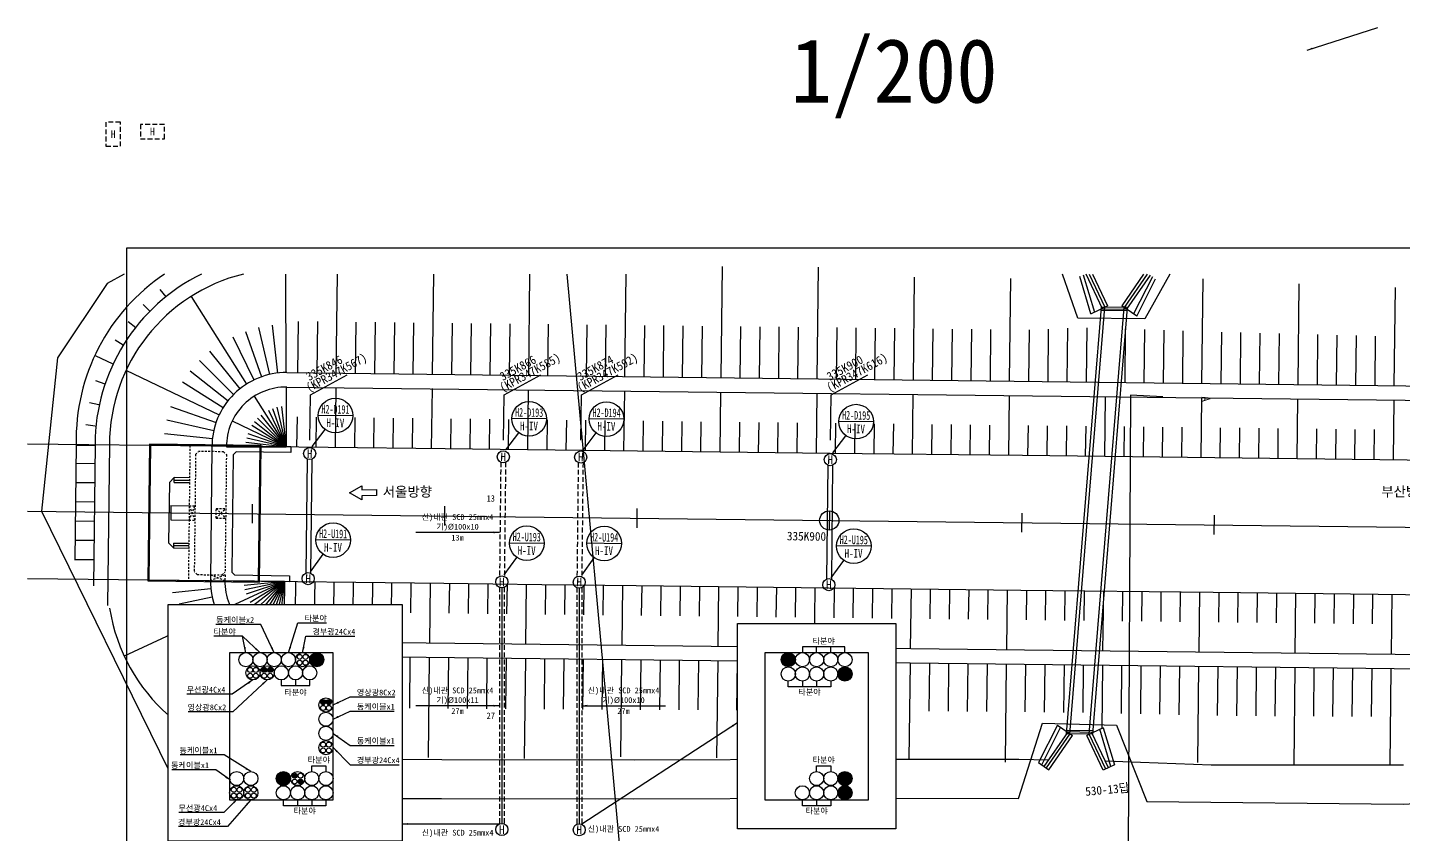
# Model space of a CAD drawing. Header units: millimetres. Extents: x -221 to 210, y -36 to 126.
# Drawn here: x -10.3 to 132.7, y 42.2 to 126.1 of the extents above; entities that cross this region are included whole.
import ezdxf
from ezdxf.enums import TextEntityAlignment as Align

# ---------------------------------------------------------------- set-up
doc = ezdxf.new("R2010")
doc.units = ezdxf.units.MM
doc.set_wipeout_variables(frame=1)
doc.linetypes.add('HIDDEN', pattern=[0.375, 0.25, -0.125])
doc.linetypes.add('PHS_HIDDEN', pattern=[0.35, 0.2, -0.15])
for name, color, linetype in [('TT-LINE', 7, 'Continuous'), ('TT-MANH', 4, 'Continuous'), ('TX-LINE', 2, 'Continuous'), ('TZ-BASE', 253, 'Continuous'), ('TZ-DIMS', 1, 'Continuous'), ('TZ-LEAL', 1, 'Continuous'), ('TZ-LEAT', 3, 'Continuous'), ('TZ-LINE', 7, 'Continuous'), ('TZ-TEX2', 3, 'Continuous'), ('TZ-TEXT', 6, 'Continuous')]:
    doc.layers.add(name, color=color, linetype=linetype)
doc.layers.add('TX-PAPR', color=2, linetype='Continuous', plot=False)
doc.styles.add('GR', font='GulimChe.ttf')
doc.styles.get("Standard").update_dxf_attribs({"font": 'GulimChe.ttf'})
doc.styles.add('굴림체', font='GulimChe.ttf')
doc.linetypes.add('ZIGZAG', pattern='A,0.00254,-5.08,[131,ltypeshp.shx,S=5.08,R=0,X=-5.08,Y=0],-10.16,[131,ltypeshp.shx,S=5.08,R=180,X=5.08,Y=0],-5.08', length=20.32254)
doc.dimstyles.new('D200', dxfattribs={"dimscale": 0.2, "dimtxt": 3, "dimasz": 3, "dimexe": 0.5, "dimexo": 0.5, "dimgap": 0.5, "dimtad": 1, "dimdec": 0, "dimzin": 1, "dimdsep": 46, "dimlunit": 6, "dimtxsty": 'Standard', "dimcen": 1, "dimclrd": 1, "dimclre": 1, "dimclrt": 3, "dimadec": 0, "dimazin": 0, "dimtfac": 1, "dimtdec": 0, "dimtix": 1, "dimtmove": 2, "dimatfit": 3, "dimfxl": 0, "dimtvp": 2, "dimlwd": -1, "dimlwe": -1, "dimarcsym": 0})
doc.dimstyles.new('지시선200', dxfattribs={"dimscale": 0.2, "dimtxt": 3, "dimasz": 3, "dimexe": 0.5, "dimexo": 0.5, "dimgap": 0.5, "dimtad": 1, "dimdec": 0, "dimzin": 1, "dimdsep": 46, "dimlunit": 6, "dimtxsty": 'Standard', "dimcen": 1, "dimclrd": 6, "dimclre": 6, "dimclrt": 3, "dimadec": 0, "dimazin": 0, "dimtfac": 1, "dimtdec": 0, "dimtix": 1, "dimtmove": 2, "dimatfit": 3, "dimfxl": 0, "dimtvp": 2, "dimlwd": -1, "dimlwe": -1, "dimarcsym": 0})

msp = doc.modelspace()

# ---------------------------------------------------------------- linework, layer by layer
at = {"layer": 'TT-LINE', "linetype": 'HIDDEN', "ltscale": 2, "elevation": 0.46, "flags": 128}
for points in [[(38.89, 80.89), (38.76, 69.04)], [(39.39, 80.88), (39.26, 69.04)], [(46.94, 80.86), (46.81, 69.02)], [(47.44, 80.86), (47.31, 69.01)], [(38.75, 67.89), (38.75, 43.3)], [(39.25, 67.89), (39.25, 43.3)], [(46.8, 67.86), (46.8, 43.28)], [(47.3, 67.86), (47.3, 43.28)]]:
    msp.add_lwpolyline(points, dxfattribs=at)
at = {"layer": 'TT-MANH'}
for centre in [(19.02, 81.8, 0.46), (39.15, 81.46, 0.46), (47.2, 81.44, 0.46), (73.15, 81.17, 0.46), (18.87, 68.8, 0.46), (39, 68.46, 0.46), (47.05, 68.44, 0.46), (73, 68.17, 0.46), (39, 42.72, 0.46), (47.05, 42.7, 0.46)]:
    msp.add_circle(centre, 0.63, dxfattribs=at)
at = {"layer": 'TX-PAPR'}
msp.add_lwpolyline([(0, 103.2), (159.2, 103.2), (159.2, 0), (0, 0)], close=True, dxfattribs=at)
msp.add_lwpolyline([(0, 103.2), (159.2, 103.2), (159.2, 0), (0, 0)], close=True, dxfattribs=at)
at = {"layer": 'TZ-BASE'}
for p, q in [((16.52, 100.45, 0.46), (16.55, 90.22, 0.46)), ((21.79, 90.16, 0.46), (21.92, 100.45, 0.46)), ((31.79, 90.05, 0.46), (31.92, 100.45, 0.46)), ((41.79, 89.93, 0.46), (41.92, 100.45, 0.46)), ((51.7, 36.07, 0.46), (45.78, 100.45, 0.46)), ((51.79, 89.81, 0.46), (51.92, 100.45, 0.46)), ((61.79, 89.7, 0.46), (61.93, 101.25, 0.46)), ((71.79, 89.58, 0.46), (71.93, 101.19, 0.46)), ((100.25, 96.33, 0.46), (99.08, 100.2, 0.46)), ((99.44, 100.38, 0.46), (100.61, 96.5, 0.46)), ((99.72, 100.5, 0.46), (101.43, 96.89, 0.46)), ((100.07, 100.45, 0.46), (101.7, 97.02, 0.46)), ((100.4, 100.45, 0.46), (101.97, 97.15, 0.46)), ((105.73, 100.45, 0.46), (103.46, 97.16, 0.46)), ((106.1, 100.45, 0.46), (103.7, 96.99, 0.46)), ((106.4, 100.36, 0.46), (103.95, 96.82, 0.46)), ((106.64, 100.19, 0.46), (104.69, 96.31, 0.46)), ((3.45, 98.87, 0.46), (4.08, 98.09, 0.46)), ((81.79, 89.46, 0.46), (81.92, 100.13, 0.46)), ((91.79, 89.35, 0.46), (91.91, 100.01, 0.46)), ((105.02, 96.08, 0.46), (106.97, 99.96, 0.46)), ((111.79, 89.11, 0.46), (111.92, 99.95, 0.46)), ((121.79, 88.99, 0.46), (121.91, 99.44, 0.46)), ((131.79, 88.88, 0.46), (131.91, 99.07, 0.46)), ((1.7, 97.3, 0.46), (2.41, 96.6, 0.46)), ((6.7, 98.13, 0.46), (12.45, 89.03, 0.46)), ((97.72, 52.66, 0.46), (101.35, 97.02, 0.46)), ((98.07, 52.65, 0.46), (101.7, 97.02, 0.46)), ((100.08, 52.63, 0.46), (103.7, 96.99, 0.46)), ((100.25, 96.33, 0.46), (101.97, 97.15, 0.46)), ((100.43, 52.62, 0.46), (104.05, 96.99, 0.46)), ((104.03, 96.64, 0.46), (101.32, 96.67, 0.46)), ((104.04, 96.79, 0.46), (101.33, 96.82, 0.46)), ((104.05, 96.99, 0.46), (101.35, 97.02, 0.46)), ((105.02, 96.08, 0.46), (103.46, 97.16, 0.46)), ((0.14, 95.54, 0.46), (0.93, 94.92, 0.46)), ((12.34, 94.5, 0.46), (14.01, 89.78, 0.46)), ((13.71, 94.9, 0.46), (14.84, 90.03, 0.46)), ((15.12, 95.14, 0.46), (15.69, 90.17, 0.46)), ((17.79, 90.21, 0.46), (17.86, 95.54, 0.46)), ((19.79, 90.19, 0.46), (19.86, 95.52, 0.46)), ((23.79, 90.14, 0.46), (23.86, 95.47, 0.46)), ((25.79, 90.12, 0.46), (25.86, 95.45, 0.46)), ((27.79, 90.09, 0.46), (27.86, 95.43, 0.46)), ((29.79, 90.07, 0.46), (29.86, 95.4, 0.46)), ((33.79, 90.02, 0.46), (33.86, 95.36, 0.46)), ((35.79, 90, 0.46), (35.86, 95.33, 0.46)), ((37.79, 89.98, 0.46), (37.86, 95.31, 0.46)), ((39.79, 89.95, 0.46), (39.86, 95.29, 0.46)), ((43.79, 89.91, 0.46), (43.86, 95.24, 0.46)), ((47.79, 89.86, 0.46), (47.86, 95.19, 0.46)), ((49.79, 89.84, 0.46), (49.86, 95.17, 0.46)), ((53.79, 89.79, 0.46), (53.85, 95.12, 0.46)), ((55.79, 89.77, 0.46), (55.85, 95.1, 0.46)), ((57.79, 89.74, 0.46), (57.85, 95.08, 0.46)), ((59.79, 89.72, 0.46), (59.85, 95.05, 0.46)), ((63.79, 89.67, 0.46), (63.85, 95, 0.46)), ((65.79, 89.65, 0.46), (65.85, 94.98, 0.46)), ((67.79, 89.63, 0.46), (67.85, 94.96, 0.46)), ((69.79, 89.6, 0.46), (69.85, 94.93, 0.46)), ((73.79, 89.56, 0.46), (73.85, 94.89, 0.46)), ((75.79, 89.53, 0.46), (75.85, 94.86, 0.46)), ((77.79, 89.51, 0.46), (77.85, 94.84, 0.46)), ((79.79, 89.49, 0.46), (79.85, 94.82, 0.46)), ((83.79, 89.44, 0.46), (83.85, 94.77, 0.46)), ((85.79, 89.42, 0.46), (85.85, 94.75, 0.46)), ((87.79, 89.39, 0.46), (87.85, 94.72, 0.46)), ((89.79, 89.37, 0.46), (89.85, 94.7, 0.46)), ((93.79, 89.32, 0.46), (93.85, 94.68, 0.46)), ((95.79, 89.3, 0.46), (95.85, 94.75, 0.46)), ((97.79, 89.28, 0.46), (97.85, 94.82, 0.46)), ((99.79, 89.25, 0.46), (99.86, 94.88, 0.46)), ((103.79, 89.2, 0.46), (103.85, 94.76, 0.46)), ((105.79, 89.18, 0.46), (105.85, 94.69, 0.46)), ((107.79, 89.16, 0.46), (107.85, 94.62, 0.46)), ((109.79, 89.13, 0.46), (109.85, 94.55, 0.46)), ((-1.21, 93.62, 0.46), (-0.37, 93.09, 0.46)), ((11.03, 93.95, 0.46), (13.21, 89.45, 0.46)), ((113.79, 89.09, 0.46), (113.85, 94.41, 0.46)), ((115.79, 89.06, 0.46), (115.85, 94.37, 0.46)), ((117.79, 89.04, 0.46), (117.85, 94.32, 0.46)), ((119.79, 89.02, 0.46), (119.85, 94.27, 0.46)), ((123.79, 88.97, 0.46), (123.85, 94.17, 0.46)), ((125.79, 88.95, 0.46), (125.85, 94.12, 0.46)), ((127.79, 88.92, 0.46), (127.85, 94.07, 0.46)), ((129.79, 88.9, 0.46), (129.85, 94.02, 0.46)), ((-3.27, 92, 0.46), (-1.44, 91.13, 0.46)), ((8.62, 92.43, 0.46), (11.75, 88.53, 0.46)), ((-0.09, 90.48, 0.46), (9.62, 85.84, 0.46)), ((6.61, 90.41, 0.46), (10.53, 87.3, 0.46)), ((7.56, 91.48, 0.46), (11.11, 87.95, 0.46)), ((16.66, 90.22, 0.46), (147.01, 88.69, 0.46)), ((-3.24, 89.39, 0.46), (-2.29, 89.06, 0.46)), ((5.79, 89.25, 0.46), (10.03, 86.6, 0.46)), ((16.56, 88.72, 0.46), (16.57, 82.51, 0.46)), ((16.65, 88.72, 0.46), (146.99, 87.19, 0.46)), ((13.25, 87.76, 0.46), (16.57, 82.51, 0.46)), ((21.7, 82.45, 0.46), (21.78, 88.66, 0.46)), ((31.7, 82.34, 0.46), (31.78, 88.55, 0.46)), ((41.7, 82.22, 0.46), (41.78, 88.43, 0.46)), ((51.7, 82.1, 0.46), (51.78, 88.31, 0.46)), ((61.7, 81.99, 0.46), (61.77, 88.2, 0.46)), ((71.7, 81.87, 0.46), (71.77, 88.08, 0.46)), ((81.7, 81.75, 0.46), (81.77, 87.96, 0.46)), ((91.7, 81.64, 0.46), (91.77, 87.85, 0.46)), ((101.7, 81.52, 0.46), (101.77, 87.73, 0.46)), ((104.36, 87.86, 0.46), (104.11, 40.67, 0.46)), ((107.72, 87.7, 0.46), (104.36, 87.86, 0.46)), ((111.7, 81.4, 0.46), (111.77, 87.61, 0.46)), ((121.7, 81.28, 0.46), (121.77, 87.49, 0.46)), ((131.7, 81.17, 0.46), (131.77, 87.38, 0.46)), ((-3.88, 87.12, 0.46), (-2.91, 86.9, 0.46)), ((4.56, 86.68, 0.46), (9.29, 85.04, 0.46)), ((14.74, 86.3, 0.46), (16.57, 82.51, 0.46)), ((15.17, 86.48, 0.46), (16.57, 82.51, 0.46)), ((15.62, 86.62, 0.46), (16.57, 82.51, 0.46)), ((16.09, 86.7, 0.46), (16.57, 82.51, 0.46)), ((-4.27, 84.81, 0.46), (-3.28, 84.7, 0.46)), ((4.17, 85.31, 0.46), (9.05, 84.21, 0.46)), ((10.97, 85.19, 0.46), (16.57, 82.51, 0.46)), ((13, 84.74, 0.46), (16.57, 82.51, 0.46)), ((13.27, 85.13, 0.46), (16.57, 82.51, 0.46)), ((13.59, 85.48, 0.46), (16.57, 82.51, 0.46)), ((13.94, 85.8, 0.46), (16.57, 82.51, 0.46)), ((17.7, 82.5, 0.46), (17.74, 85.61, 0.46)), ((19.7, 82.48, 0.46), (19.74, 85.58, 0.46)), ((23.7, 82.43, 0.46), (23.74, 85.54, 0.46)), ((25.7, 82.41, 0.46), (25.74, 85.51, 0.46)), ((27.7, 82.38, 0.46), (27.74, 85.49, 0.46)), ((29.7, 82.36, 0.46), (29.74, 85.47, 0.46)), ((33.7, 82.31, 0.46), (33.74, 85.42, 0.46)), ((35.7, 82.29, 0.46), (35.74, 85.4, 0.46)), ((37.7, 82.27, 0.46), (37.74, 85.37, 0.46)), ((39.7, 82.24, 0.46), (39.74, 85.35, 0.46)), ((43.7, 82.2, 0.46), (43.74, 85.3, 0.46)), ((45.7, 82.17, 0.46), (45.74, 85.28, 0.46)), ((47.7, 82.15, 0.46), (47.74, 85.26, 0.46)), ((49.7, 82.13, 0.46), (49.74, 85.23, 0.46)), ((53.7, 82.08, 0.46), (53.74, 85.19, 0.46)), ((55.7, 82.06, 0.46), (55.74, 85.16, 0.46)), ((57.7, 82.03, 0.46), (57.74, 85.14, 0.46)), ((59.7, 82.01, 0.46), (59.74, 85.11, 0.46)), ((63.7, 81.96, 0.46), (63.74, 85.07, 0.46)), ((65.7, 81.94, 0.46), (65.74, 85.04, 0.46)), ((67.7, 81.92, 0.46), (67.74, 85.02, 0.46)), ((69.7, 81.89, 0.46), (69.74, 85, 0.46)), ((73.7, 81.85, 0.46), (73.74, 84.95, 0.46)), ((75.7, 81.82, 0.46), (75.74, 84.93, 0.46)), ((77.7, 81.8, 0.46), (77.74, 84.9, 0.46)), ((79.7, 81.78, 0.46), (79.74, 84.88, 0.46)), ((83.7, 81.73, 0.46), (83.74, 84.83, 0.46)), ((85.7, 81.71, 0.46), (85.74, 84.81, 0.46)), ((87.7, 81.68, 0.46), (87.74, 84.79, 0.46)), ((89.7, 81.66, 0.46), (89.74, 84.76, 0.46)), ((93.7, 81.61, 0.46), (93.74, 84.72, 0.46)), ((95.7, 81.59, 0.46), (95.74, 84.69, 0.46)), ((97.7, 81.57, 0.46), (97.74, 84.67, 0.46)), ((99.7, 81.54, 0.46), (99.74, 84.65, 0.46)), ((103.7, 81.5, 0.46), (103.74, 84.6, 0.46)), ((105.7, 81.47, 0.46), (105.74, 84.58, 0.46)), ((107.7, 81.45, 0.46), (107.74, 84.55, 0.46)), ((109.7, 81.43, 0.46), (109.73, 84.53, 0.46)), ((113.7, 81.38, 0.46), (113.73, 84.48, 0.46)), ((115.7, 81.36, 0.46), (115.73, 84.46, 0.46)), ((117.7, 81.33, 0.46), (117.73, 84.44, 0.46)), ((119.7, 81.31, 0.46), (119.73, 84.41, 0.46)), ((3.94, 83.9, 0.46), (8.91, 83.36, 0.46)), ((12.47, 83.44, 0.46), (16.57, 82.51, 0.46)), ((12.6, 83.89, 0.46), (16.57, 82.51, 0.46)), ((123.7, 81.26, 0.46), (123.73, 84.37, 0.46)), ((125.7, 81.24, 0.46), (125.73, 84.34, 0.46)), ((127.7, 81.21, 0.46), (127.73, 84.32, 0.46)), ((129.7, 81.19, 0.46), (129.73, 84.3, 0.46)), ((-10.32, 82.83, 0.46), (8.77, 82.61, 0.46)), ((-5.25, 82.77, 0.46), (-5.39, 70.73, 0.46)), ((-5.25, 82.67, 0.46), (-3.3, 82.64, 0.46)), ((-3.3, 82.75, 0.46), (-3.47, 68.06, 0.46)), ((-1.8, 82.73, 0.46), (-2, 66.02, 0.46)), ((2.37, 82.78, 0.46), (2.21, 68.58, 0.46)), ((2.47, 82.68, 0.46), (2.31, 68.68, 0.46)), ((13.97, 82.64, 0.46), (2.37, 82.78, 0.46)), ((17.07, 82.51, 0.46), (2.47, 82.68, 0.46)), ((8.86, 82.49, 0.46), (8.7, 68.61, 0.46)), ((10.36, 82.5, 0.46), (16.57, 82.51, 0.46)), ((11.06, 81.68, 0.46), (10.92, 69.48, 0.46)), ((11.06, 81.68, 0.46), (11.37, 81.98, 0.46)), ((17.07, 81.91, 0.46), (11.37, 81.98, 0.46)), ((12.39, 82.97, 0.46), (16.57, 82.51, 0.46)), ((13.71, 68.55, 0.46), (13.87, 82.55, 0.46)), ((13.81, 68.45, 0.46), (13.97, 82.64, 0.46)), ((17.07, 82.51, 0.46), (17.07, 81.91, 0.46)), ((-3.32, 80.75, 0.46), (-5.27, 80.77, 0.46)), ((-3.35, 78.75, 0.46), (-5.3, 78.77, 0.46)), ((4.43, 78.81, 0.46), (4.35, 72.51, 0.46)), ((4.93, 79.3, 0.46), (4.43, 78.81, 0.46)), ((4.93, 78.8, 0.46), (4.93, 79.3, 0.46)), ((6.53, 79.28, 0.46), (4.93, 79.3, 0.46)), ((4.93, 79.05, 0.46), (6.53, 79.03, 0.46)), ((4.93, 78.8, 0.46), (6.53, 78.78, 0.46)), ((4.93, 78.8, 0.46), (6.53, 78.78, 0.46)), ((-3.37, 76.75, 0.46), (-5.32, 76.77, 0.46)), ((4.6, 76.4, 0.46), (4.58, 74.9, 0.46)), ((4.6, 76.4, 0.46), (6.5, 76.38, 0.46)), ((13.05, 76.55, 0.46), (13.03, 74.56, 0.46)), ((33.05, 76.32, 0.46), (33.03, 74.32, 0.46)), ((53.05, 76.09, 0.46), (53.03, 74.09, 0.46)), ((73.05, 75.85, 0.46), (73.03, 73.85, 0.46)), ((-3.39, 74.75, 0.46), (-5.34, 74.77, 0.46)), ((4.58, 74.9, 0.46), (6.48, 74.88, 0.46)), ((93.05, 75.62, 0.46), (93.02, 73.62, 0.46)), ((113.05, 75.39, 0.46), (113.02, 73.39, 0.46)), ((-3.42, 72.75, 0.46), (-5.37, 72.77, 0.46)), ((4.35, 72.51, 0.46), (4.85, 72, 0.46)), ((4.85, 72.5, 0.46), (4.85, 72, 0.46)), ((4.85, 72.5, 0.46), (6.45, 72.48, 0.46)), ((4.85, 72.25, 0.46), (6.45, 72.23, 0.46)), ((4.85, 72, 0.46), (6.45, 71.98, 0.46)), ((-3.44, 70.75, 0.46), (-5.39, 70.77, 0.46)), ((-10.32, 68.83, 0.46), (8.61, 68.61, 0.46)), ((2.31, 68.68, 0.46), (16.91, 68.51, 0.46)), ((10.92, 69.48, 0.46), (11.22, 69.18, 0.46)), ((11.22, 69.18, 0.46), (16.92, 69.11, 0.46)), ((16.92, 69.11, 0.46), (16.91, 68.51, 0.46)), ((2.21, 68.58, 0.46), (13.81, 68.45, 0.46)), ((8.74, 67.74, 0.46), (4.76, 67.34, 0.46)), ((16.41, 68.52, 0.46), (10.2, 68.59, 0.46)), ((16.41, 68.52, 0.46), (10.78, 65.89, 0.46)), ((16.41, 68.52, 0.46), (12.22, 68.09, 0.46)), ((16.41, 68.52, 0.46), (12.29, 67.63, 0.46)), ((16.41, 68.52, 0.46), (12.42, 67.17, 0.46)), ((16.41, 68.52, 0.46), (12.82, 66.32, 0.46)), ((16.41, 68.52, 0.46), (13.04, 63.3, 0.46)), ((16.41, 68.52, 0.46), (13.09, 65.93, 0.46)), ((16.41, 68.52, 0.46), (13.4, 65.57, 0.46)), ((16.41, 68.52, 0.46), (13.75, 65.25, 0.46)), ((16.41, 68.52, 0.46), (14.54, 64.74, 0.46)), ((16.41, 68.52, 0.46), (14.97, 64.56, 0.46)), ((16.41, 68.52, 0.46), (15.42, 64.42, 0.46)), ((16.41, 68.52, 0.46), (15.89, 64.34, 0.46)), ((16.41, 68.52, 0.46), (16.34, 62.31, 0.46)), ((17.54, 68.5, 0.46), (17.5, 65.4, 0.46)), ((19.54, 68.48, 0.46), (19.5, 65.37, 0.46)), ((21.54, 68.46, 0.46), (21.47, 62.25, 0.46)), ((23.54, 68.43, 0.46), (23.5, 65.33, 0.46)), ((25.54, 68.41, 0.46), (25.5, 65.3, 0.46)), ((27.54, 68.39, 0.46), (27.5, 65.28, 0.46)), ((29.54, 68.36, 0.46), (29.5, 65.26, 0.46)), ((31.54, 68.34, 0.46), (31.47, 62.13, 0.46)), ((33.54, 68.32, 0.46), (33.5, 65.21, 0.46)), ((35.54, 68.29, 0.46), (35.5, 65.19, 0.46)), ((37.54, 68.27, 0.46), (37.5, 65.16, 0.46)), ((39.54, 68.25, 0.46), (39.5, 65.14, 0.46)), ((41.54, 68.22, 0.46), (41.47, 62.01, 0.46)), ((43.54, 68.2, 0.46), (43.5, 65.09, 0.46)), ((45.54, 68.17, 0.46), (45.5, 65.07, 0.46)), ((47.54, 68.15, 0.46), (47.5, 65.05, 0.46)), ((49.54, 68.13, 0.46), (49.5, 65.02, 0.46)), ((51.54, 68.1, 0.46), (51.47, 61.9, 0.46)), ((53.54, 68.08, 0.46), (53.5, 64.98, 0.46)), ((55.54, 68.06, 0.46), (55.5, 64.95, 0.46)), ((57.54, 68.03, 0.46), (57.5, 64.93, 0.46)), ((59.54, 68.01, 0.46), (59.5, 64.91, 0.46)), ((61.54, 67.99, 0.46), (61.47, 61.78, 0.46)), ((63.54, 67.96, 0.46), (63.5, 64.86, 0.46)), ((65.54, 67.94, 0.46), (65.5, 64.84, 0.46)), ((67.54, 67.92, 0.46), (67.5, 64.81, 0.46)), ((69.54, 67.89, 0.46), (69.5, 64.79, 0.46)), ((71.54, 67.87, 0.46), (71.46, 61.66, 0.46)), ((73.54, 67.85, 0.46), (73.5, 64.74, 0.46)), ((75.54, 67.82, 0.46), (75.5, 64.72, 0.46)), ((77.54, 67.8, 0.46), (77.5, 64.7, 0.46)), ((79.54, 67.78, 0.46), (79.5, 64.67, 0.46)), ((81.54, 67.75, 0.46), (81.46, 61.54, 0.46)), ((81.54, 67.75, 0.46), (81.46, 61.54, 0.46)), ((83.54, 67.73, 0.46), (83.5, 64.63, 0.46)), ((85.54, 67.71, 0.46), (85.5, 64.6, 0.46)), ((87.54, 67.68, 0.46), (87.5, 64.58, 0.46)), ((89.54, 67.66, 0.46), (89.5, 64.56, 0.46)), ((91.54, 67.64, 0.46), (91.46, 61.43, 0.46)), ((93.54, 67.61, 0.46), (93.5, 64.51, 0.46)), ((95.54, 67.59, 0.46), (95.5, 64.49, 0.46)), ((97.54, 67.57, 0.46), (97.5, 64.46, 0.46)), ((99.54, 67.54, 0.46), (99.5, 64.44, 0.46)), ((101.54, 67.52, 0.46), (101.46, 61.31, 0.46)), ((103.54, 67.5, 0.46), (103.5, 64.39, 0.46)), ((105.54, 67.47, 0.46), (105.5, 64.37, 0.46)), ((107.53, 67.45, 0.46), (107.5, 64.34, 0.46)), ((109.53, 67.43, 0.46), (109.5, 64.32, 0.46)), ((111.53, 67.4, 0.46), (111.46, 61.19, 0.46)), ((113.53, 67.38, 0.46), (113.5, 64.27, 0.46)), ((115.53, 67.36, 0.46), (115.5, 64.25, 0.46)), ((117.53, 67.33, 0.46), (117.5, 64.23, 0.46)), ((119.53, 67.31, 0.46), (119.5, 64.2, 0.46)), ((121.53, 67.29, 0.46), (121.46, 61.08, 0.46)), ((123.53, 67.26, 0.46), (123.5, 64.16, 0.46)), ((125.53, 67.24, 0.46), (125.5, 64.13, 0.46)), ((8.87, 66.89, 0.46), (5.46, 66.15, 0.46)), ((9.1, 66.05, 0.46), (6.05, 65.03, 0.46)), ((127.53, 67.22, 0.46), (127.5, 64.11, 0.46)), ((129.53, 67.19, 0.46), (129.5, 64.09, 0.46)), ((131.53, 67.17, 0.46), (131.46, 60.96, 0.46)), ((9.42, 65.25, 0.46), (-0.26, 60.73, 0.46)), ((9.83, 64.49, 0.46), (7.18, 62.87, 0.46)), ((10.32, 63.78, 0.46), (7.75, 61.78, 0.46)), ((10.89, 63.13, 0.46), (8.35, 60.64, 0.46)), ((12.23, 62.04, 0.46), (6.57, 53.25, 0.46)), ((11.53, 62.54, 0.46), (9, 59.45, 0.46)), ((12.98, 61.61, 0.46), (11.2, 58.02, 0.46)), ((13.78, 61.27, 0.46), (12.41, 57.51, 0.46)), ((14.61, 61.02, 0.46), (13.67, 57.13, 0.46)), ((15.46, 60.86, 0.46), (14.96, 56.89, 0.46)), ((16.32, 60.81, 0.46), (16.19, 50.02, 0.46)), ((17.45, 60.79, 0.46), (17.39, 55.46, 0.46)), ((19.45, 60.77, 0.46), (19.39, 55.44, 0.46)), ((21.45, 60.75, 0.46), (21.33, 50.1, 0.46)), ((23.45, 60.72, 0.46), (23.39, 55.4, 0.46)), ((25.45, 60.7, 0.46), (25.39, 55.38, 0.46)), ((27.45, 60.68, 0.46), (27.39, 55.36, 0.46)), ((29.45, 60.65, 0.46), (29.39, 55.34, 0.46)), ((31.45, 60.63, 0.46), (31.33, 50.21, 0.46)), ((33.45, 60.61, 0.46), (33.39, 55.3, 0.46)), ((35.45, 60.58, 0.46), (35.39, 55.29, 0.46)), ((37.45, 60.56, 0.46), (37.39, 55.28, 0.46)), ((39.45, 60.54, 0.46), (39.39, 55.27, 0.46)), ((41.45, 60.51, 0.46), (41.33, 50.12, 0.46)), ((43.45, 60.49, 0.46), (43.39, 55.24, 0.46)), ((45.45, 60.47, 0.46), (45.39, 55.23, 0.46)), ((47.45, 60.44, 0.46), (47.39, 55.21, 0.46)), ((49.45, 60.42, 0.46), (49.39, 55.2, 0.46)), ((51.45, 60.4, 0.46), (51.33, 50.27, 0.46)), ((53.45, 60.37, 0.46), (53.39, 55.18, 0.46)), ((55.45, 60.35, 0.46), (55.39, 55.17, 0.46)), ((57.45, 60.33, 0.46), (57.39, 55.16, 0.46)), ((59.45, 60.3, 0.46), (59.39, 55.15, 0.46)), ((61.45, 60.28, 0.46), (61.33, 50.17, 0.46)), ((63.45, 60.25, 0.46), (63.39, 55.13, 0.46)), ((65.45, 60.23, 0.46), (65.39, 55.12, 0.46)), ((67.45, 60.21, 0.46), (67.39, 55.11, 0.46)), ((69.45, 60.18, 0.46), (69.39, 55.11, 0.46)), ((71.45, 60.16, 0.46), (71.33, 50.26, 0.46)), ((73.45, 60.14, 0.46), (73.39, 55.09, 0.46)), ((75.45, 60.11, 0.46), (75.39, 55.07, 0.46)), ((77.45, 60.09, 0.46), (77.39, 55.06, 0.46)), ((79.45, 60.07, 0.46), (79.39, 55.05, 0.46)), ((81.45, 60.04, 0.46), (81.33, 50.03, 0.46)), ((83.45, 60.02, 0.46), (83.39, 55.02, 0.46)), ((85.45, 60, 0.46), (85.39, 55.01, 0.46)), ((87.45, 59.97, 0.46), (87.39, 55, 0.46)), ((89.45, 59.95, 0.46), (89.39, 54.99, 0.46)), ((91.45, 59.93, 0.46), (91.33, 49.74, 0.46)), ((93.45, 59.9, 0.46), (93.39, 54.96, 0.46)), ((95.45, 59.88, 0.46), (95.39, 54.93, 0.46)), ((97.45, 59.86, 0.46), (97.39, 54.9, 0.46)), ((99.45, 59.83, 0.46), (99.39, 54.87, 0.46)), ((101.45, 59.81, 0.46), (101.37, 53.18, 0.46)), ((103.44, 59.79, 0.46), (103.39, 54.8, 0.46)), ((105.44, 59.76, 0.46), (105.39, 54.75, 0.46)), ((107.44, 59.74, 0.46), (107.39, 54.7, 0.46)), ((109.44, 59.72, 0.46), (109.39, 54.65, 0.46)), ((111.44, 59.69, 0.46), (111.33, 49.69, 0.46)), ((113.44, 59.67, 0.46), (113.38, 54.56, 0.46)), ((115.44, 59.65, 0.46), (115.38, 54.55, 0.46)), ((117.44, 59.62, 0.46), (117.38, 54.54, 0.46)), ((119.44, 59.6, 0.46), (119.38, 54.52, 0.46)), ((121.44, 59.58, 0.46), (121.33, 49.44, 0.46)), ((123.44, 59.55, 0.46), (123.38, 54.5, 0.46)), ((125.44, 59.53, 0.46), (125.38, 54.48, 0.46)), ((127.44, 59.51, 0.46), (127.38, 54.47, 0.46)), ((129.44, 59.48, 0.46), (129.38, 54.46, 0.46)), ((131.44, 59.46, 0.46), (131.33, 49.43, 0.46)), ((96.76, 53.56, 0.46), (94.81, 49.68, 0.46)), ((95.13, 49.46, 0.46), (97.09, 53.33, 0.46)), ((96.76, 53.56, 0.46), (98.32, 52.48, 0.46)), ((100.46, 52.97, 0.46), (97.75, 53.01, 0.46)), ((101.52, 53.31, 0.46), (99.81, 52.5, 0.46)), ((102.33, 49.27, 0.46), (101.16, 53.14, 0.46)), ((101.52, 53.31, 0.46), (102.69, 49.44, 0.46)), ((95.38, 49.29, 0.46), (97.83, 52.82, 0.46)), ((95.63, 49.12, 0.46), (98.07, 52.65, 0.46)), ((95.87, 48.94, 0.46), (98.32, 52.48, 0.46)), ((100.43, 52.62, 0.46), (97.72, 52.66, 0.46)), ((100.45, 52.82, 0.46), (97.74, 52.86, 0.46)), ((101.52, 48.88, 0.46), (99.81, 52.5, 0.46)), ((101.79, 49.01, 0.46), (100.08, 52.63, 0.46)), ((102.06, 49.14, 0.46), (100.35, 52.76, 0.46)), ((92.75, 50.02, 0.46), (95.85, 49.96, 0.46)), ((94.81, 49.68, 0.46), (95.87, 48.94, 0.46)), ((102.69, 49.44, 0.46), (101.52, 48.88, 0.46)), ((101.72, 49.87, 0.46), (112.76, 49.46, 0.46)), ((102.74, 49.83, 0.46), (102.75, 49.83, 0.46))]:
    msp.add_line(p, q, dxfattribs=at)
at = {"layer": 'TZ-BASE', "linetype": 'PHS_HIDDEN'}
for p, q in [((6.57, 82.63, 0.46), (6.41, 68.63, 0.46)), ((7.16, 81.72, 0.46), (7.02, 69.53, 0.46)), ((7.16, 81.72, 0.46), (7.47, 82.02, 0.46)), ((10.07, 81.99, 0.46), (7.47, 82.02, 0.46)), ((10.07, 81.99, 0.46), (10.36, 81.69, 0.46)), ((10.36, 81.69, 0.46), (10.22, 69.49, 0.46)), ((6.48, 74.88, 0.46), (7.1, 76.37, 0.46)), ((6.5, 76.38, 0.46), (7.1, 76.37, 0.46)), ((6.5, 76.38, 0.46), (7.08, 74.87, 0.46)), ((9.29, 75.1, 0.46), (9.3, 76.1, 0.46)), ((9.29, 75.1, 0.46), (10.3, 76.09, 0.46)), ((9.3, 76.1, 0.46), (10.29, 75.09, 0.46)), ((9.3, 76.1, 0.46), (10.3, 76.09, 0.46)), ((6.48, 74.88, 0.46), (7.08, 74.87, 0.46)), ((9.29, 75.1, 0.46), (10.29, 75.09, 0.46)), ((7.32, 69.22, 0.46), (7.02, 69.53, 0.46)), ((7.32, 69.22, 0.46), (10.22, 69.19, 0.46)), ((8.72, 69.21, 0.46), (8.71, 68.61, 0.46)), ((8.71, 68.61, 0.46), (10.22, 69.19, 0.46)), ((8.72, 69.21, 0.46), (10.21, 68.59, 0.46)), ((9.92, 69.19, 0.46), (10.22, 69.49, 0.46)), ((10.22, 69.19, 0.46), (10.21, 68.59, 0.46))]:
    msp.add_line(p, q, dxfattribs=at)
at = {"layer": 'TZ-BASE', "linetype": 'Continuous'}
msp.add_line((-10.32, 75.83, 0.46), (209.68, 73.25, 0.46), dxfattribs=at)
at = {"layer": 'TZ-BASE', "ltscale": 15, "elevation": 0.46}
for points in [[(-0.28, 100.45), (-2.04, 99.49), (-7.19, 91.75), (-8.86, 75.81)], [(108.45, 100.45), (105.84, 95.82), (98.88, 95.89), (97.28, 100.45)]]:
    msp.add_lwpolyline(points, dxfattribs=at)
at = {"layer": 'TZ-BASE', "elevation": 0.46}
for points in [[(8.77, 82.61), (33.12, 82.32), (53.12, 82.09), (73.12, 81.85), (93.12, 81.62), (113.12, 81.39), (133.11, 81.15), (140.91, 81.06)], [(8.61, 68.61), (32.96, 68.32), (43.16, 68.2)], [(43.16, 68.2), (52.96, 68.09), (72.95, 67.85), (92.95, 67.62), (112.95, 67.39), (132.95, 67.15), (140.75, 67.06)], [(16.34, 62.31), (146.68, 60.77)], [(16.32, 60.81), (146.57, 59.27)], [(16.19, 50.02), (32.76, 50), (52.76, 49.98), (72.76, 50.04), (92.75, 50.02)], [(112.76, 49.46), (132.74, 49.43)]]:
    msp.add_lwpolyline(points, dxfattribs=at)
at = {"layer": 'TZ-BASE', "ltscale": 15, "elevation": 0.46}
msp.add_lwpolyline([(-8.86, 75.81), (4.34, 48.91), (12.71, 45.95), (32.71, 45.94), (52.71, 45.92), (72.71, 45.97), (92.7, 45.95), (95.2, 53.77), (102.92, 53.58), (106.05, 45.64), (132.7, 45.36), (148.11, 46.21, 0.310323), (164.85, 66.78), (164.66, 71.78)], format="xyb", dxfattribs=at)
at = {"layer": 'TZ-BASE'}
msp.add_circle((73.04, 74.85, 0.46), 1, dxfattribs=at)
for centre, radius, start, end in [((15.47, 83.24, 0.46), 20.73, 123.8299, 181.293), ((16.51, 82.68, 0.46), 19.81, 116.1765, 179.793), ((16.51, 82.68, 0.46), 18.31, 103.8431, 179.8341), ((16.57, 82.51, 0.46), 7.71, 89.3301, 180.1555), ((16.57, 82.51, 0.46), 6.21, 89.3301, 180.1553), ((16.41, 68.52, 0.46), 7.71, 179.3296, 269.3298), ((16.41, 68.52, 0.46), 6.21, 179.3297, 269.3298), ((16.56, 68.58, 0.46), 18.56, 188.8781, 268.8532)]:
    msp.add_arc(centre, radius, start, end, dxfattribs=at)
at = {"layer": 'TZ-LEAL'}
for p, q in [((23.5, 85.73, 0.46), (19.9, 85.77, 0.46)), ((43.63, 85.4, 0.46), (40.03, 85.44, 0.46)), ((51.68, 85.37, 0.46), (48.08, 85.41, 0.46)), ((77.63, 85.1, 0.46), (74.03, 85.14, 0.46)), ((19.29, 82.52, 0.46), (20.64, 84.29, 0.46)), ((39.42, 82.18, 0.46), (40.77, 83.96, 0.46)), ((47.47, 82.16, 0.46), (48.82, 83.94, 0.46)), ((73.42, 81.89, 0.46), (74.77, 83.66, 0.46)), ((23.25, 72.79, 0.46), (19.65, 72.83, 0.46)), ((43.39, 72.46, 0.46), (39.79, 72.5, 0.46)), ((51.44, 72.43, 0.46), (47.84, 72.48, 0.46)), ((77.39, 72.16, 0.46), (73.79, 72.2, 0.46)), ((19.12, 69.52, 0.46), (20.43, 71.33, 0.46)), ((39.25, 69.19, 0.46), (40.56, 71, 0.46)), ((47.3, 69.17, 0.46), (48.61, 70.98, 0.46)), ((73.25, 68.89, 0.46), (74.56, 70.7, 0.46))]:
    msp.add_line(p, q, dxfattribs=at)
at = {"layer": 'TZ-LEAL', "elevation": 0.46, "flags": 128}
for points in [[(19.04, 83.19), (19.1, 87.9), (22.92, 89.98)], [(39.17, 83.19), (39.23, 87.9), (43.05, 89.98)], [(47.22, 83.19), (47.28, 87.9), (51.1, 89.98)], [(73.17, 83.19), (73.23, 87.9), (77.05, 89.98)]]:
    msp.add_lwpolyline(points, dxfattribs=at)
at = {"layer": 'TZ-LEAL'}
for centre in [(21.7, 85.75, 0.46), (41.83, 85.42, 0.46), (49.88, 85.39, 0.46), (75.83, 85.12, 0.46), (21.45, 72.81, 0.46), (41.59, 72.48, 0.46), (49.64, 72.46, 0.46), (75.59, 72.18, 0.46)]:
    msp.add_circle(centre, 1.8, dxfattribs=at)
at = {"layer": 'TZ-LINE', "linetype": 'HIDDEN', "ltscale": 2}
for points in [[(-2.16, 113.75), (-0.66, 113.75), (-0.66, 116.25), (-2.16, 116.25)], [(3.92, 114.52), (3.92, 116.02), (1.42, 116.02), (1.42, 114.52)]]:
    msp.add_lwpolyline(points, close=True, dxfattribs=at)
at = {"layer": 'TZ-LINE', "elevation": 0.46}
for points in [[(18.76, 81.22), (18.62, 69.38)], [(19.26, 81.21), (19.12, 69.37)], [(72.89, 80.59), (72.76, 68.75)], [(73.39, 80.58), (73.26, 68.74)]]:
    msp.add_lwpolyline(points, dxfattribs=at)
at = {"layer": 'TZ-LINE', "linetype": 'ZIGZAG', "ltscale": 0.049, "elevation": 0.46}
for points in [[(39, 67.83), (39, 43.35)], [(47.05, 67.81), (47.05, 43.33)]]:
    msp.add_lwpolyline(points, dxfattribs=at)
at = {"layer": 'TZ-TEXT'}
msp.add_lwpolyline([(24.45, 76.99), (23.16, 77.71), (24.43, 78.46), (24.43, 78.03), (25.97, 78.05), (25.97, 77.44), (24.44, 77.42)], close=True, dxfattribs=at)

# ---------------------------------------------------------------- texts
at = {"layer": 'TT-MANH', "linetype": 'ByBlock', "style": 'GR'}
for p in [(19.02, 81.8, 0.46), (39.15, 81.46, 0.46), (47.2, 81.44, 0.46), (73.15, 81.17, 0.46), (18.87, 68.8, 0.46), (39, 68.46, 0.46), (47.05, 68.44, 0.46), (73, 68.17, 0.46), (39, 42.72, 0.46), (47.05, 42.7, 0.46)]:
    msp.add_text('H', height=0.9, rotation=359.3298, dxfattribs=at).set_placement(p, align=Align.MIDDLE)
at = {"layer": 'TZ-BASE', "style": '굴림체'}
msp.add_text('A', height=0.9, rotation=276.1777, dxfattribs=at).set_placement((112.22, 87.49, 0.46), align=Align.MIDDLE)
at = {"layer": 'TZ-BASE', "linetype": 'Continuous', "style": 'GR'}
msp.add_text('335K900', height=0.9, rotation=359.3298, dxfattribs=at).set_placement((70.67, 72.76, 0.46), align=Align.CENTER)
at = {"layer": 'TZ-BASE', "style": '굴림체'}
for s, p in [('553-4답', (67.93, 46.53, 0.46)), ('530-13답', (102, 46.43, 0.46))]:
    msp.add_text(s, height=0.9, rotation=5.259, dxfattribs=at).set_placement(p, align=Align.CENTER)
at = {"layer": 'TZ-LEAT', "style": 'GR'}
for s, p in [('335K846', (18.96, 89.33, 0.46)), ('(KPR347K567)', (18.95, 88.16, 0.46)), ('335K866', (39.09, 89.33, 0.46)), ('(KPR347K585)', (39.08, 88.16, 0.46)), ('335K874', (47.14, 89.33, 0.46)), ('(KPR347K592)', (47.13, 88.16, 0.46)), ('335K900', (73.09, 89.33, 0.46)), ('(KPR347K616)', (73.08, 88.16, 0.46))]:
    msp.add_text(s, height=0.9, rotation=28.5685, dxfattribs=at).set_placement(p)
for s, width, p in [('H2-D191', 0.65, (21.7, 86.4, 0.46)), ('H2-D193', 0.65, (41.84, 86.07, 0.46)), ('H2-D194', 0.65, (49.89, 86.04, 0.46)), ('H2-D195', 0.65, (75.84, 85.77, 0.46)), ('H-IV', 0.8, (21.69, 85, 0.46)), ('H-IV', 0.8, (41.82, 84.67, 0.46)), ('H-IV', 0.8, (49.87, 84.64, 0.46)), ('H-IV', 0.8, (75.82, 84.37, 0.46)), ('H2-U191', 0.65, (21.46, 73.46, 0.46)), ('H2-U193', 0.65, (41.59, 73.13, 0.46)), ('H2-U194', 0.65, (49.64, 73.1, 0.46)), ('H2-U195', 0.65, (75.59, 72.83, 0.46)), ('H-IV', 0.8, (21.44, 72.06, 0.46)), ('H-IV', 0.8, (41.58, 71.73, 0.46)), ('H-IV', 0.8, (49.62, 71.71, 0.46)), ('H-IV', 0.8, (75.57, 71.43, 0.46))]:
    msp.add_text(s, height=0.9, rotation=359.3298, dxfattribs=dict(at, width=width)).set_placement(p, align=Align.MIDDLE)
at = {"layer": 'TZ-LEAT'}
for s, height, p in [('13', 0.667, (37.85, 77.13)), ('기)Ø100x10', 0.6, (34.39, 74.17, 0.46)), ('13m', 0.6, (34.39, 73.06, 0.46)), ('기)Ø100x11', 0.6, (34.39, 56.15, 0.46)), ('기)Ø100x10', 0.6, (51.65, 56.15, 0.46)), ('27m', 0.6, (34.39, 55.04, 0.46)), ('27', 0.667, (37.85, 54.55)), ('27m', 0.6, (51.65, 55.04, 0.46))]:
    msp.add_text(s, height=height, dxfattribs=at).set_placement(p, align=Align.MIDDLE)
at = {"layer": 'TZ-TEX2'}
for s, height, p in [('1/200', 6.667, (79.78, 121.06)), ('1/200', 6.667, (79.78, 121.06)), ('H', 0.8, (-1.41, 115)), ('H', 0.8, (2.67, 115.27))]:
    msp.add_text(s, height=height, dxfattribs=at).set_placement(p, align=Align.MIDDLE)
at = {"layer": 'TZ-TEXT'}
for s, height, p in [('서울방향', 1.022, (29.18, 77.85)), ('부산방향', 1.022, (133, 77.87)), ('신)내관 SCD 25mmx4', 0.6, (34.39, 75.17, 0.46)), ('신)내관 SCD 25mmx4', 0.6, (34.39, 57.15, 0.46)), ('신)내관 SCD 25mmx4', 0.6, (51.65, 57.15, 0.46)), ('신)내관 SCD 25mmx4', 0.6, (51.65, 42.75, 0.46)), ('신)내관 SCD 25mmx4', 0.6, (34.4, 42.36, 0.46))]:
    msp.add_text(s, height=height, dxfattribs=at).set_placement(p, align=Align.MIDDLE)

# ---------------------------------------------------------------- leaders
at = {"layer": 'TZ-LEAL'}
for points in [[(38.75, 73.61, 0.46), (30.04, 73.61, 0.46)], [(38.75, 55.59, 0.46), (30.04, 55.59, 0.46)], [(47.29, 55.59, 0.46), (56, 55.59, 0.46)]]:
    msp.add_leader(points, dimstyle='D200', dxfattribs=at)
at = {"layer": 'TZ-TEXT'}
msp.add_leader([(122.72, 123.74), (130.06, 126.09)], dimstyle='지시선200', dxfattribs=at)

# ---------------------------------------------------------------- next in the draw order: wipeouts: each hides what was drawn before it
for points in [[(4.29, 66.13), (4.29, 41.52), (28.62, 41.52), (28.62, 66.13)], [(63.49, 64.13), (63.49, 42.78), (79.96, 42.78), (79.96, 64.13)]]:
    msp.add_wipeout(points).translate(0, 0, 0.46).dxf.layer = 'TX-LINE'

# ---------------------------------------------------------------- next in the draw order: hatches: boundary and pattern name
at = {"layer": 'TZ-LINE', "ltscale": 2}
h = msp.add_hatch(color=256, dxfattribs=at)
h.dxf.hatch_style = 1
h.paths.add_polyline_path([(20.5, 60.37, 1), (19.02, 60.37, 1)])
h = msp.add_hatch(color=256, dxfattribs=at)
h.dxf.hatch_style = 1
h.paths.add_polyline_path([(69.51, 60.37, 1), (68.04, 60.37, 1)])
at = {"layer": 'TZ-LINE'}
h = msp.add_hatch(color=256, dxfattribs=at)
h.dxf.hatch_style = 1
h.paths.add_polyline_path([(14.04, 59.31, -1), (14.56, 59.31, -1)])
h = msp.add_hatch(color=256, dxfattribs=at)
h.dxf.hatch_style = 1
h.paths.add_polyline_path([(15.16, 59.31, 1), (14.64, 59.31, 1)])
at = {"layer": 'TZ-LINE', "ltscale": 2}
h = msp.add_hatch(color=256, dxfattribs=at)
h.dxf.hatch_style = 1
h.paths.add_polyline_path([(75.41, 58.89, -1), (73.94, 58.89, -1)])
at = {"layer": 'TZ-LINE'}
h = msp.add_hatch(color=256, dxfattribs=at)
h.dxf.hatch_style = 1
h.paths.add_polyline_path([(20.15, 55.97, -1), (20.67, 55.97, -1)])
h = msp.add_hatch(color=256, dxfattribs=at)
h.dxf.hatch_style = 1
h.paths.add_polyline_path([(21.27, 55.97, 1), (20.76, 55.97, 1)])
at = {"layer": 'TZ-LINE', "ltscale": 2}
h = msp.add_hatch(color=256, dxfattribs=at)
h.dxf.hatch_style = 1
h.paths.add_polyline_path([(17.03, 48.02, 1), (15.55, 48.02, 1)])
h = msp.add_hatch(color=256, dxfattribs=at)
h.dxf.hatch_style = 1
h.paths.add_polyline_path([(75.41, 48.02, 1), (73.94, 48.02, 1)])
at = {"layer": 'TZ-LINE'}
h = msp.add_hatch(color=256, dxfattribs=at)
h.dxf.hatch_style = 1
h.paths.add_polyline_path([(17.21, 48.32, -1), (17.72, 48.32, -1)])
h = msp.add_hatch(color=256, dxfattribs=at)
h.dxf.hatch_style = 1
h.paths.add_polyline_path([(18.33, 47.71, 1), (17.81, 47.71, 1)])
at = {"layer": 'TZ-LINE', "ltscale": 2}
h = msp.add_hatch(color=256, dxfattribs=at)
h.dxf.hatch_style = 1
h.paths.add_polyline_path([(75.41, 46.54, 1), (73.94, 46.54, 1)])

# ---------------------------------------------------------------- next in the draw order: linework, layer by layer
at = {"layer": 'TZ-DIMS', "elevation": 0.46, "flags": 128}
for points in [[(74.67, 61.1), (74.67, 61.71), (70.25, 61.71), (70.25, 61.1)], [(71.73, 61.1), (71.73, 61.71)], [(73.2, 61.1), (73.2, 61.71)], [(16.07, 58.27), (16.07, 57.68), (19.02, 57.68), (19.02, 58.27)], [(17.55, 58.27), (17.55, 57.68)], [(73.2, 58.15), (73.2, 57.55), (68.78, 57.55), (68.78, 58.15)], [(70.25, 58.15), (70.25, 57.55)], [(71.73, 58.15), (71.73, 57.55)], [(19.24, 48.75), (19.24, 49.36), (20.71, 49.36), (20.71, 48.75)], [(71.73, 48.75), (71.73, 49.36), (73.2, 49.36), (73.2, 48.75)], [(20.71, 45.81), (20.71, 45.2), (16.29, 45.2), (16.29, 45.81)], [(17.77, 45.81), (17.77, 45.2)], [(19.24, 45.81), (19.24, 45.2)], [(73.2, 45.81), (73.2, 45.2), (70.25, 45.2), (70.25, 45.81)], [(71.73, 45.81), (71.73, 45.2)]]:
    msp.add_lwpolyline(points, dxfattribs=at)
at = {"layer": 'TZ-LINE', "elevation": 0.46}
for points in [[(10.69, 45.81), (21.45, 45.81), (21.45, 61.1), (10.69, 61.1)], [(66.35, 45.81), (77.11, 45.81), (77.11, 61.1), (66.35, 61.1)]]:
    msp.add_lwpolyline(points, close=True, dxfattribs=at)
at = {"layer": 'TZ-LINE', "ltscale": 2}
for centre, radius in [((12.39, 60.37, 0.46), 0.737), ((13.86, 60.37, 0.46), 0.737), ((15.33, 60.37, 0.46), 0.737), ((16.81, 60.37, 0.46), 0.737), ((18.28, 60.37, 0.46), 0.737), ((17.98, 60.67, 0.46), 0.259), ((17.98, 60.06, 0.46), 0.259), ((18.59, 60.67, 0.46), 0.259), ((18.59, 60.06, 0.46), 0.259), ((19.76, 60.37, 0.46), 0.737), ((68.78, 60.37, 0.46), 0.737), ((70.25, 60.37, 0.46), 0.737), ((71.73, 60.37, 0.46), 0.737), ((73.2, 60.37, 0.46), 0.737), ((74.67, 60.37, 0.46), 0.737), ((13.12, 59.01, 0.46), 0.737), ((12.82, 59.31, 0.46), 0.259), ((12.82, 58.7, 0.46), 0.259), ((13.42, 59.31, 0.46), 0.259), ((13.42, 58.7, 0.46), 0.259), ((14.6, 59.01, 0.46), 0.737), ((14.3, 59.31, 0.46), 0.259), ((14.3, 58.7, 0.46), 0.259), ((14.9, 59.31, 0.46), 0.259), ((14.9, 58.7, 0.46), 0.259), ((16.07, 59.01, 0.46), 0.737), ((17.55, 59.01, 0.46), 0.737), ((19.02, 59.01, 0.46), 0.737), ((68.78, 58.89, 0.46), 0.737), ((70.25, 58.89, 0.46), 0.737), ((71.73, 58.89, 0.46), 0.737), ((73.2, 58.89, 0.46), 0.737), ((74.67, 58.89, 0.46), 0.737), ((20.71, 55.67, 0.46), 0.737), ((20.41, 55.97, 0.46), 0.259), ((21.02, 55.97, 0.46), 0.259), ((20.71, 54.19, 0.46), 0.737), ((20.41, 55.36, 0.46), 0.259), ((21.02, 55.36, 0.46), 0.259), ((20.71, 52.72, 0.46), 0.737), ((20.71, 51.24, 0.46), 0.737), ((20.41, 51.55, 0.46), 0.259), ((21.02, 51.55, 0.46), 0.259), ((20.41, 50.94, 0.46), 0.259), ((21.02, 50.94, 0.46), 0.259), ((11.43, 48.02, 0.46), 0.737), ((12.9, 48.02, 0.46), 0.737), ((16.29, 48.02, 0.46), 0.737), ((17.77, 48.02, 0.46), 0.737), ((19.24, 48.02, 0.46), 0.737), ((20.71, 48.02, 0.46), 0.737), ((71.73, 48.02, 0.46), 0.737), ((73.2, 48.02, 0.46), 0.737), ((74.67, 48.02, 0.46), 0.737), ((11.43, 46.54, 0.46), 0.737), ((12.9, 46.54, 0.46), 0.737), ((16.29, 46.54, 0.46), 0.737), ((17.77, 46.54, 0.46), 0.737), ((17.46, 48.32, 0.46), 0.259), ((17.46, 47.71, 0.46), 0.259), ((18.07, 48.32, 0.46), 0.259), ((18.07, 47.71, 0.46), 0.259), ((19.24, 46.54, 0.46), 0.737), ((20.71, 46.54, 0.46), 0.737), ((70.25, 46.54, 0.46), 0.737), ((71.73, 46.54, 0.46), 0.737), ((73.2, 46.54, 0.46), 0.737), ((74.67, 46.54, 0.46), 0.737), ((11.13, 46.85, 0.46), 0.259), ((11.13, 46.24, 0.46), 0.259), ((11.73, 46.85, 0.46), 0.259), ((11.73, 46.24, 0.46), 0.259), ((12.6, 46.85, 0.46), 0.259), ((12.6, 46.24, 0.46), 0.259), ((13.21, 46.85, 0.46), 0.259), ((13.21, 46.24, 0.46), 0.259)]:
    msp.add_circle(centre, radius, dxfattribs=at)
at = {"layer": 'TZ-TEXT', "elevation": 0.46}
for points in [[(4.29, 66.13), (28.62, 66.13), (28.62, 41.52), (4.29, 41.52)], [(63.49, 64.13), (79.96, 64.13), (79.96, 42.78), (63.49, 42.78)]]:
    msp.add_lwpolyline(points, close=True, dxfattribs=at)

# ---------------------------------------------------------------- next in the draw order: texts
at = {"layer": 'TZ-DIMS', "char_height": 0.6}
for s, insert, attachment_point in [('동케이블x2', (13.25, 64.14, 0.46), 9), ('타분야', (18.49, 64.31, 0.46), 7), ('타분야', (11.34, 62.92, 0.46), 9), ('경부광24Cx4', (19.31, 62.92, 0.46), 7), ('타분야', (72.46, 62.28, 0.46), 5), ('무선광4Cx4', (10.26, 56.89, 0.46), 9), ('타분야', (17.55, 56.94, 0.46), 5), ('영상광8Cx2', (23.92, 56.6, 0.46), 7), ('타분야', (70.99, 56.98, 0.46), 5), ('영상광8Cx2', (10.35, 55.06, 0.46), 9), ('동케이블x1', (23.92, 55.13, 0.46), 7), ('동케이블x1', (23.92, 51.57, 0.46), 7), ('동케이블x1', (9.43, 50.59, 0.46), 9), ('타분야', (19.98, 49.93, 0.46), 5), ('경부광24Cx4', (23.92, 49.56, 0.46), 7), ('타분야', (72.46, 49.93, 0.46), 5), ('동케이블x1', (8.56, 49.04, 0.46), 9), ('무선광4Cx4', (9.41, 44.58, 0.46), 9), ('타분야', (18.5, 44.63, 0.46), 5), ('타분야', (71.73, 44.63, 0.46), 5), ('경부광24Cx4', (9.78, 43.12, 0.46), 9)]:
    msp.add_mtext(s, dxfattribs=dict(at, insert=insert, attachment_point=attachment_point))

# ---------------------------------------------------------------- next in the draw order: leaders
at = {"layer": 'TZ-DIMS', "annotation_type": 0, "has_hookline": 1}
for points, hookline_direction, text_width in [([(15.33, 61.1, 0.46), (13.95, 64.04, 0.46), (13.35, 64.04, 0.46)], 1, 3.99), ([(16.81, 61.1, 0.46), (17.8, 64.21, 0.46), (18.39, 64.21, 0.46)], 0, 2.27), ([(13.86, 61.1, 0.46), (12.03, 62.82, 0.46), (11.44, 62.82, 0.46)], 1, 2.27), ([(12.39, 61.1, 0.46), (12.03, 62.82, 0.46), (11.44, 62.82, 0.46)], 1, 2.27), ([(18.28, 61.1, 0.46), (18.62, 62.82, 0.46), (19.21, 62.82, 0.46)], 0, 4.41), ([(13.12, 58.27, 0.46), (10.95, 56.79, 0.46), (10.36, 56.79, 0.46)], 1, 4.01), ([(14.6, 58.27, 0.46), (11.04, 54.96, 0.46), (10.45, 54.96, 0.46)], 1, 3.96), ([(21.45, 55.67, 0.46), (23.23, 56.5, 0.46), (23.82, 56.5, 0.46)], 0, 3.96), ([(21.45, 54.19, 0.46), (23.23, 55.03, 0.46), (23.82, 55.03, 0.46)], 0, 3.88), ([(21.45, 52.72, 0.46), (23.23, 51.47, 0.46), (23.82, 51.47, 0.46)], 0, 3.88), ([(12.9, 48.75, 0.46), (10.12, 50.49, 0.46), (9.53, 50.49, 0.46)], 1, 3.88), ([(21.45, 51.24, 0.46), (23.23, 49.46, 0.46), (23.82, 49.46, 0.46)], 0, 4.41), ([(10.78, 47.84, 0.46), (9.25, 48.94, 0.46), (8.66, 48.94, 0.46)], 1, 3.88), ([(12.9, 45.81, 0.46), (10.47, 43.02, 0.46), (9.88, 43.02, 0.46)], 1, 4.41), ([(11.56, 45.95, 0.46), (10.1, 44.48, 0.46), (9.51, 44.48, 0.46)], 1, 4.01)]:
    msp.add_leader(points, dimstyle='D200', dxfattribs=dict(at, hookline_direction=hookline_direction, text_width=text_width))
at = {"layer": 'TZ-TEXT'}
for points in [[(63.49, 53.82, 0.46), (47.3, 43.28, 0.46)], [(28.62, 43.3, 0.46), (38.75, 43.3, 0.46)]]:
    msp.add_leader(points, dimstyle='지시선200', dxfattribs=at)

doc.saveas('drawing.dxf')
